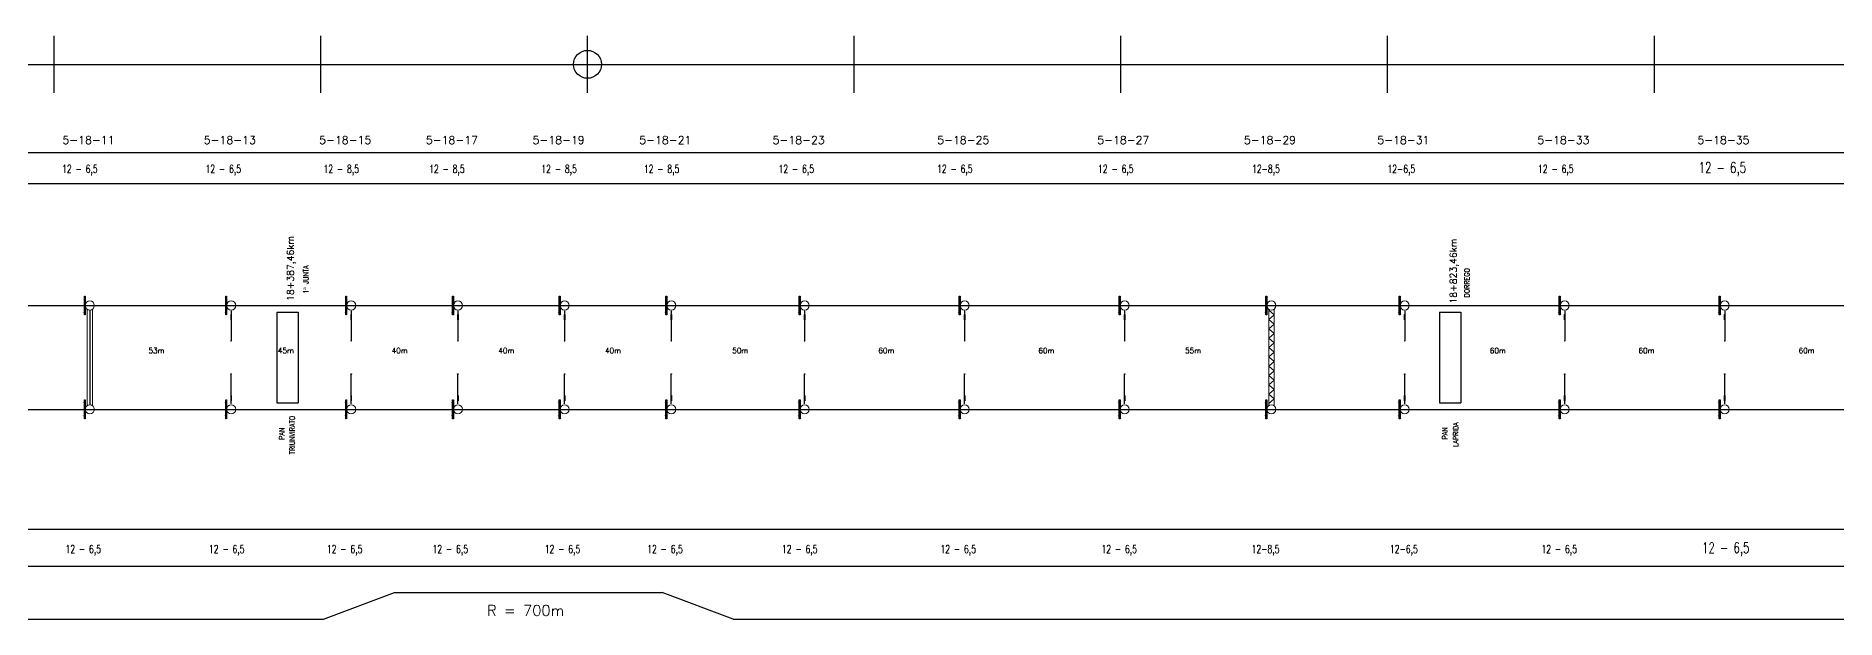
# Model space of a CAD drawing. Header units: millimetres. Extents: x 56 to 21898, y 218 to 1565.
# Drawn here: x 14361 to 15036, y 229 to 448 of the extents above; entities that cross this region are included whole.
import ezdxf

# ---------------------------------------------------------------- set-up
doc = ezdxf.new("R2010")
doc.units = ezdxf.units.MM
for name, color, linetype in [('Brazos', 9, 'Continuous'), ('Cruceta Fe', 42, 'Continuous'), ('LDF', 5, 'Continuous'), ('LDS', 1, 'Continuous'), ('longitud vano', 7, 'Continuous'), ('Nº de poste', 6, 'Continuous'), ('POSTES', 8, 'Continuous'), ('progresivas', 4, 'Continuous'), ('Pórticos', 9, 'Continuous'), ('TEXTOS', 3, 'Continuous')]:
    doc.layers.add(name, color=color, linetype=linetype)
doc.styles.add('STYLE1', font='romans.shx')

# ---------------------------------------------------------------- blocks, each defined once
blk = doc.blocks.new('Poste Hormigón')
at = {"layer": 'POSTES', "lineweight": 18}
blk.add_line((1.7, 0), (-1.7, 0), dxfattribs=at)
blk.add_circle((0, 0), 1.7, dxfattribs=at)
blk = doc.blocks.new('Brazo')
at = {"layer": 'Brazos'}
for p, q in [((0, 0.2), (0, -10.98)), ((-0.3, -1.23), (0.3, -1.23)), ((-0.3, -1.43), (0.3, -1.43)), ((-0.3, -1.64), (0.3, -1.64)), ((-0.3, -1.84), (0.3, -1.84)), ((-0.3, -2.04), (0.3, -2.04)), ((-0.3, -2.25), (0.3, -2.25)), ((-0.3, -2.45), (0.3, -2.45)), ((-0.3, -2.66), (0.3, -2.66)), ((-0.3, -2.86), (0.3, -2.86))]:
    blk.add_line(p, q, dxfattribs=at)
for start, end in [(37.01986, 217.01986), (217.01986, 37.01986)]:
    blk.add_arc((0, -10.98), 0.102, start, end, dxfattribs=at)
blk = doc.blocks.new('Cruceta Fe')
at = {"layer": 'Cruceta Fe', "const_width": 0.1}
for points in [[(-0.92, 2.45), (0, 2.45)], [(-0.92, 0), (0, 0)], [(-0.92, -2.45), (0, -2.45)]]:
    blk.add_lwpolyline(points, dxfattribs=at)
at = {"layer": 'Cruceta Fe'}
blk.add_lwpolyline([(-0.35, 3.52), (0, 3.52), (0, -3.52), (-0.35, -3.52)], close=True, dxfattribs=at)
blk = doc.blocks.new('Cruceta Fe 1')
at = {"layer": 'Cruceta Fe', "const_width": 0.1}
for points in [[(-0.92, 2.45), (0, 2.45)], [(-0.92, -2.45), (0, -2.45)]]:
    blk.add_lwpolyline(points, dxfattribs=at)
at = {"layer": 'Cruceta Fe'}
blk.add_lwpolyline([(-0.35, 3.52), (0, 3.52), (0, -3.52), (-0.35, -3.52)], close=True, dxfattribs=at)
blk = doc.blocks.new('Viga V')
at = {"layer": 'Pórticos', "lineweight": 20}
for p, q in [((-1, -1.37), (-1, -37.58)), ((-1, -1.73), (-1, -37.58)), ((1, -1.37), (1, -37.58)), ((1, -1.37), (1, -37.58))]:
    blk.add_line(p, q, dxfattribs=at)
at = {"layer": 'Pórticos'}
blk.add_line((0, -1.7), (0, -37.25), dxfattribs=at)
blk = doc.blocks.new('Viga canasto')
at = {"layer": 'Pórticos', "lineweight": 20}
for p, q in [((-1, -1.37), (-1, -37.58)), ((-1, -1.73), (-1, -37.58)), ((-1, -1.73), (1, -3.48)), ((-1, -5.23), (1, -3.48)), ((-1, -5.23), (1, -6.99)), ((1, -1.37), (1, -37.58)), ((1, -1.37), (1, -37.58)), ((-1, -8.74), (1, -6.99)), ((-1, -8.74), (1, -10.49)), ((-1, -12.24), (1, -10.49)), ((-1, -12.24), (1, -13.99)), ((-1, -15.74), (1, -13.99)), ((-1, -15.74), (1, -17.49)), ((-1, -19.25), (1, -17.49)), ((-1, -19.25), (1, -21)), ((-1, -22.75), (1, -21)), ((-1, -22.75), (1, -24.5)), ((-1, -26.25), (1, -24.5)), ((-1, -26.25), (1, -28)), ((-1, -29.75), (1, -28)), ((-1, -29.75), (1, -31.51)), ((-1, -33.26), (1, -31.51)), ((-1, -33.26), (1, -35.01)), ((-1, -36.76), (1, -35.01))]:
    blk.add_line(p, q, dxfattribs=at)

msp = doc.modelspace()

# ---------------------------------------------------------------- linework, layer by layer
for p, q in [((14368.1506, 426.3383), (14368.1506, 447.6025)), ((14468.1506, 426.3383), (14468.1506, 447.6025)), ((14568.1506, 426.3383), (14568.1506, 447.6025)), ((14668.1506, 426.3383), (14668.1506, 447.6025)), ((14768.1506, 426.3383), (14768.1506, 447.6025)), ((14868.1506, 426.3383), (14868.1506, 447.6025)), ((14968.1506, 426.3383), (14968.1506, 447.6025)), ((68.1506, 436.9704), (21897.5602, 436.9704)), ((68.1506, 403.8502), (21897.5602, 403.8502)), ((68.1506, 392.2176), (21897.5602, 392.2176)), ((14434.5506, 346.5185), (14434.5506, 346.5185)), ((14434.5506, 346.5185), (14434.5506, 346.5185)), ((14479.5506, 346.5185), (14479.5506, 346.5185)), ((14479.5506, 346.5185), (14479.5506, 346.5185)), ((14519.5506, 346.5185), (14519.5506, 346.5185)), ((14519.5506, 346.5185), (14519.5506, 346.5185)), ((14559.5506, 346.5185), (14559.5506, 346.5185)), ((14559.5506, 346.5185), (14559.5506, 346.5185)), ((14599.5506, 346.5185), (14599.5506, 346.5185)), ((14599.5506, 346.5185), (14599.5506, 346.5185)), ((14649.5506, 346.5185), (14649.5506, 346.5185)), ((14649.5506, 346.5185), (14649.5506, 346.5185)), ((14709.5506, 346.5185), (14709.5506, 346.5185)), ((14709.5506, 346.5185), (14709.5506, 346.5185)), ((14769.5506, 346.5185), (14769.5506, 346.5185)), ((14769.5506, 346.5185), (14769.5506, 346.5185)), ((14874.5506, 346.5185), (14874.5506, 346.5185)), ((14874.5506, 346.5185), (14874.5506, 346.5185)), ((14934.5506, 346.5185), (14934.5506, 346.5185)), ((14934.5506, 346.5185), (14934.5506, 346.5185)), ((14994.5506, 346.5185), (14994.5506, 346.5185)), ((14994.5506, 346.5185), (14994.5506, 346.5185)), ((14451.6106, 344.0418), (14459.6106, 344.0418)), ((14451.6106, 344.0418), (14451.6106, 310.0418)), ((14459.6106, 344.0418), (14459.6106, 310.0418)), ((14887.6106, 344.0418), (14895.6106, 344.0418)), ((14887.6106, 344.0418), (14887.6106, 310.0418)), ((14895.6106, 344.0418), (14895.6106, 310.0418)), ((14451.6106, 310.0418), (14459.6106, 310.0418)), ((14887.6106, 310.0418), (14895.6106, 310.0418)), ((68.1506, 262.6383), (21897.5602, 262.6383)), ((68.1506, 248.8066), (21897.5602, 248.8066)), ((14469.1506, 228.9395), (14495.7406, 238.9395)), ((14495.7406, 238.9395), (14596.1506, 238.9395)), ((14622.7406, 228.9395), (14596.1506, 238.9395)), ((14073.9506, 228.9395), (14469.1506, 228.9395)), ((14622.7406, 228.9395), (15647.3706, 228.9395))]:
    msp.add_line(p, q)
msp.add_circle((14568.1506, 436.9704), 5.2444)
at = {"layer": 'LDF'}
msp.add_line((14270.7548, 346.5185), (16948.719, 346.5185), dxfattribs=at)
at = {"layer": 'LDS'}
msp.add_line((14270.7548, 307.565), (16950.0768, 307.565), dxfattribs=at)

# ---------------------------------------------------------------- block references
at = {"layer": 'Brazos'}
for p in [(14434.5504, 344.2785), (14479.5504, 344.2785), (14519.5504, 344.2785), (14559.5504, 344.2785), (14599.5504, 344.2785), (14649.5504, 344.2785), (14709.5504, 344.2785), (14769.5504, 344.2785), (14874.5504, 344.2785), (14934.5504, 344.2785), (14994.5504, 344.2785)]:
    msp.add_blockref('Brazo', p, dxfattribs=at)
at = {"layer": 'Brazos', "xscale": -1, "rotation": 180}
for p in [(14434.5504, 309.805), (14479.5504, 309.805), (14519.5504, 309.805), (14559.5504, 309.805), (14599.5504, 309.805), (14649.5504, 309.805), (14709.5504, 309.805), (14769.5504, 309.805), (14874.5504, 309.805), (14934.5504, 309.805), (14994.5504, 309.805)]:
    msp.add_blockref('Brazo', p, dxfattribs=at)
at = {"layer": 'Cruceta Fe'}
for name, p in [('Cruceta Fe', (14379.8506, 346.5185)), ('Cruceta Fe', (14432.8506, 346.5185)), ('Cruceta Fe', (14477.8506, 346.5185)), ('Cruceta Fe', (14517.8506, 346.5185)), ('Cruceta Fe', (14557.8506, 346.5185)), ('Cruceta Fe', (14597.8506, 346.5185)), ('Cruceta Fe', (14647.8506, 346.5185)), ('Cruceta Fe', (14707.8506, 346.5185)), ('Cruceta Fe', (14767.8506, 346.5185)), ('Cruceta Fe', (14822.8506, 346.5185)), ('Cruceta Fe', (14872.8506, 346.5185)), ('Cruceta Fe', (14932.8506, 346.5185)), ('Cruceta Fe', (14992.8506, 346.5185)), ('Cruceta Fe 1', (14379.8506, 307.565)), ('Cruceta Fe 1', (14432.8506, 307.565)), ('Cruceta Fe 1', (14477.8506, 307.565)), ('Cruceta Fe 1', (14517.8506, 307.565)), ('Cruceta Fe 1', (14557.8506, 307.565)), ('Cruceta Fe 1', (14597.8506, 307.565)), ('Cruceta Fe 1', (14647.8506, 307.565)), ('Cruceta Fe 1', (14707.8506, 307.565)), ('Cruceta Fe 1', (14767.8506, 307.565)), ('Cruceta Fe 1', (14822.8506, 307.565)), ('Cruceta Fe 1', (14872.8506, 307.565)), ('Cruceta Fe 1', (14932.8506, 307.565)), ('Cruceta Fe 1', (14992.8506, 307.565))]:
    msp.add_blockref(name, p, dxfattribs=at)
at = {"layer": 'POSTES'}
for p in [(14381.5506, 346.5185), (14434.5506, 346.5185), (14479.5506, 346.5185), (14519.5506, 346.5185), (14559.5506, 346.5185), (14599.5506, 346.5185), (14649.5506, 346.5185), (14709.5506, 346.5185), (14769.5506, 346.5185), (14824.5506, 346.5185), (14874.5506, 346.5185), (14934.5506, 346.5185), (14994.5506, 346.5185)]:
    msp.add_blockref('Poste Hormigón', p, dxfattribs=at)
at = {"layer": 'POSTES', "xscale": -1, "rotation": 180}
for p in [(14381.5506, 307.565), (14434.5506, 307.565), (14479.5506, 307.565), (14519.5506, 307.565), (14559.5506, 307.565), (14599.5506, 307.565), (14649.5506, 307.565), (14709.5506, 307.565), (14769.5506, 307.565), (14824.5506, 307.565), (14874.5506, 307.565), (14934.5506, 307.565), (14994.5506, 307.565)]:
    msp.add_blockref('Poste Hormigón', p, dxfattribs=at)
at = {"layer": 'Pórticos'}
for name, p in [('Viga V', (14381.5506, 346.5185)), ('Viga canasto', (14824.5506, 346.5185))]:
    msp.add_blockref(name, p, dxfattribs=at)

# ---------------------------------------------------------------- texts
at = {"layer": 'longitud vano', "linetype": 'Continuous', "style": 'STYLE1'}
for s, p in [('53m', (14403.5389, 328.6021)), ('45m', (14452.0843, 328.6021)), ('40m', (14494.7238, 328.6021)), ('40m', (14534.7238, 328.6021)), ('40m', (14574.7238, 328.6021)), ('50m', (14622.4139, 328.6021)), ('60m', (14677.2167, 328.6021)), ('60m', (14737.2167, 328.6021)), ('55m', (14792.2167, 328.6021)), ('60m', (14906.4514, 328.6021)), ('60m', (14962.2166, 328.6021)), ('60m', (15022.2166, 328.6021))]:
    msp.add_text(s, height=2, dxfattribs=at).set_placement(p)
at = {"layer": 'Nº de poste', "linetype": 'Continuous', "style": 'STYLE1'}
for s, p in [('5-18-11', (14371.259, 407.0813)), ('5-18-13', (14424.259, 407.0813)), ('5-18-15', (14467.5491, 407.0813)), ('5-18-17', (14507.5491, 407.0813)), ('5-18-19', (14547.5491, 407.0813)), ('5-18-21', (14587.5491, 407.0813)), ('5-18-23', (14637.5491, 407.0813)), ('5-18-25', (14699.2666, 407.0813)), ('5-18-27', (14759.2666, 407.0813)), ('5-18-29', (14814.2666, 407.0813)), ('5-18-31', (14864.2666, 407.0813)), ('5-18-33', (14924.2666, 407.0813)), ('5-18-35', (14984.2666, 407.0813))]:
    msp.add_text(s, height=3, dxfattribs=at).set_placement(p)
at = {"layer": 'progresivas', "linetype": 'Continuous', "style": 'STYLE1'}
for s, p in [('18+387,46km', (14458.0343, 348.2377)), ('18+823,46km', (14894.0343, 347.2551))]:
    msp.add_text(s, height=2.55, rotation=90, dxfattribs=at).set_placement(p)
at = {"layer": 'TEXTOS', "linetype": 'Continuous', "style": 'STYLE1', "width": 0.7}
for s, height, p in [('12 - 6,5', 3, (14371.1516, 396.2406)), ('12 - 6,5', 3, (14424.9408, 396.2406)), ('12 - 8,5', 3, (14469.1625, 396.2406)), ('12 - 8,5', 3, (14508.7745, 396.2406)), ('12 - 8,5', 3, (14550.8373, 396.2406)), ('12 - 8,5', 3, (14589.2748, 396.2406)), ('12 - 6,5', 3, (14639.7845, 396.2406)), ('12 - 6,5', 3, (14699.2036, 396.2406)), ('12 - 6,5', 3, (14759.5568, 396.2406)), ('12-8,5', 3, (14817.324, 396.2406)), ('12-6,5', 3, (14868.0727, 396.2406)), ('12 - 6,5', 3, (14924.5375, 396.2406)), ('12 - 6,5', 4, (14984.7686, 396.2406)), ('12 - 6,5', 3, (14372.4359, 253.6787)), ('12 - 6,5', 3, (14426.2251, 253.6787)), ('12 - 6,5', 3, (14470.4467, 253.6787)), ('12 - 6,5', 3, (14510.0588, 253.6787)), ('12 - 6,5', 3, (14552.1215, 253.6787)), ('12 - 6,5', 3, (14590.5591, 253.6787)), ('12 - 6,5', 3, (14641.0688, 253.6787)), ('12 - 6,5', 3, (14700.4878, 253.6787)), ('12 - 6,5', 3, (14760.841, 253.6787)), ('12-8,5', 3, (14817.1511, 253.6787)), ('12-6,5', 3, (14869.0328, 253.6787)), ('12 - 6,5', 3, (14925.8218, 253.6787)), ('12 - 6,5', 4, (14986.0529, 253.6787))]:
    msp.add_text(s, height=height, dxfattribs=at).set_placement(p)
at = {"layer": 'TEXTOS', "linetype": 'Continuous', "style": 'STYLE1', "width": 0.9}
for s, p in [('1ª JUNTA', (14463.5418, 350.9804)), ('DORREGO', (14898.8718, 349.529)), ('TRIUNVIRATO', (14458.3873, 290.7082)), ('PAN', (14454.501, 296.1303)), ('PAN', (14890.5973, 296.2347)), ('LAPRIDA', (14894.6444, 293.4161))]:
    msp.add_text(s, height=1.944, rotation=90, dxfattribs=at).set_placement(p)
at = {"layer": 'TEXTOS', "linetype": 'Continuous', "style": 'STYLE1'}
msp.add_text('R = 700m', height=4, dxfattribs=at).set_placement((14530.4758, 230.1488))

doc.saveas('drawing.dxf')
